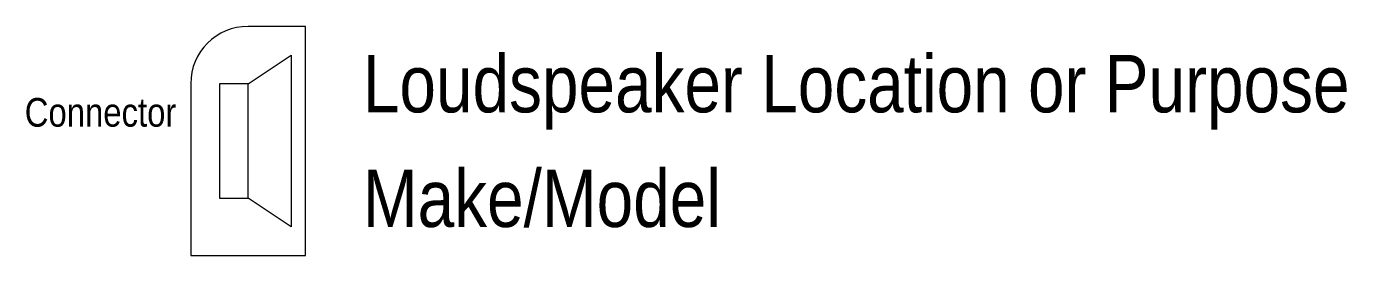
# Model space of a CAD drawing. Header units: inches. Extents: x -2.9 to 20.1, y -2 to 2.
import ezdxf
from ezdxf.enums import TextEntityAlignment as Align

# ---------------------------------------------------------------- set-up
doc = ezdxf.new("R2010")
doc.units = ezdxf.units.IN
doc.header["$MEASUREMENT"] = 0
doc.layers.add('Equipment', color=178, linetype='Continuous', lineweight=25, true_color=0x000000)
doc.layers.add('Text', color=178, linetype='Continuous', lineweight=25, true_color=0x000000)
doc.styles.add('textstyle0', font='')
doc.styles.add('textstyle1', font='')
doc.styles.add('textstyle2', font='')
doc.styles.get('textstyle0').set_extended_font_data('Ubuntu Condensed')
doc.styles.get('textstyle1').set_extended_font_data('Ubuntu Condensed')
doc.styles.get('textstyle2').set_extended_font_data('Ubuntu Condensed')

msp = doc.modelspace()

# ---------------------------------------------------------------- linework, layer by layer
at = {"layer": 'Equipment'}
for p, q in [((2, 2), (1, 2)), ((2, -2), (2, 2)), ((1, 1), (1.75, 1.5)), ((1.75, 1.5), (1.75, -1.5)), ((0, 1), (0, -2)), ((1, 1), (0.5, 1)), ((0.5, 1), (0.5, -1)), ((1, -1), (1, 1)), ((0.5, -1), (1, -1)), ((1.75, -1.5), (1, -1)), ((0, -2), (2, -2))]:
    msp.add_line(p, q, dxfattribs=at)
msp.add_arc((1, 1), 1, 90, 180, dxfattribs=at)

# ---------------------------------------------------------------- texts
at = {"layer": 'Equipment', "style": 'textstyle2'}
msp.add_attdef('Connector', text='Spkn', height=0.5, dxfattribs=at).set_placement((-0.25, 0.25), align=Align.RIGHT)
at = {"layer": 'Text'}
for tag, text, style, p in [('Loudspeaker Location or Purpose', 'Loudspeaker Location or Purpose', 'textstyle0', (3, 1)), ('Make/Model', 'Make/Model', 'textstyle1', (3, -1))]:
    msp.add_attdef(tag, text=text, height=1, dxfattribs=dict(at, style=style)).set_placement(p, align=Align.MIDDLE_LEFT)

doc.saveas('drawing.dxf')
